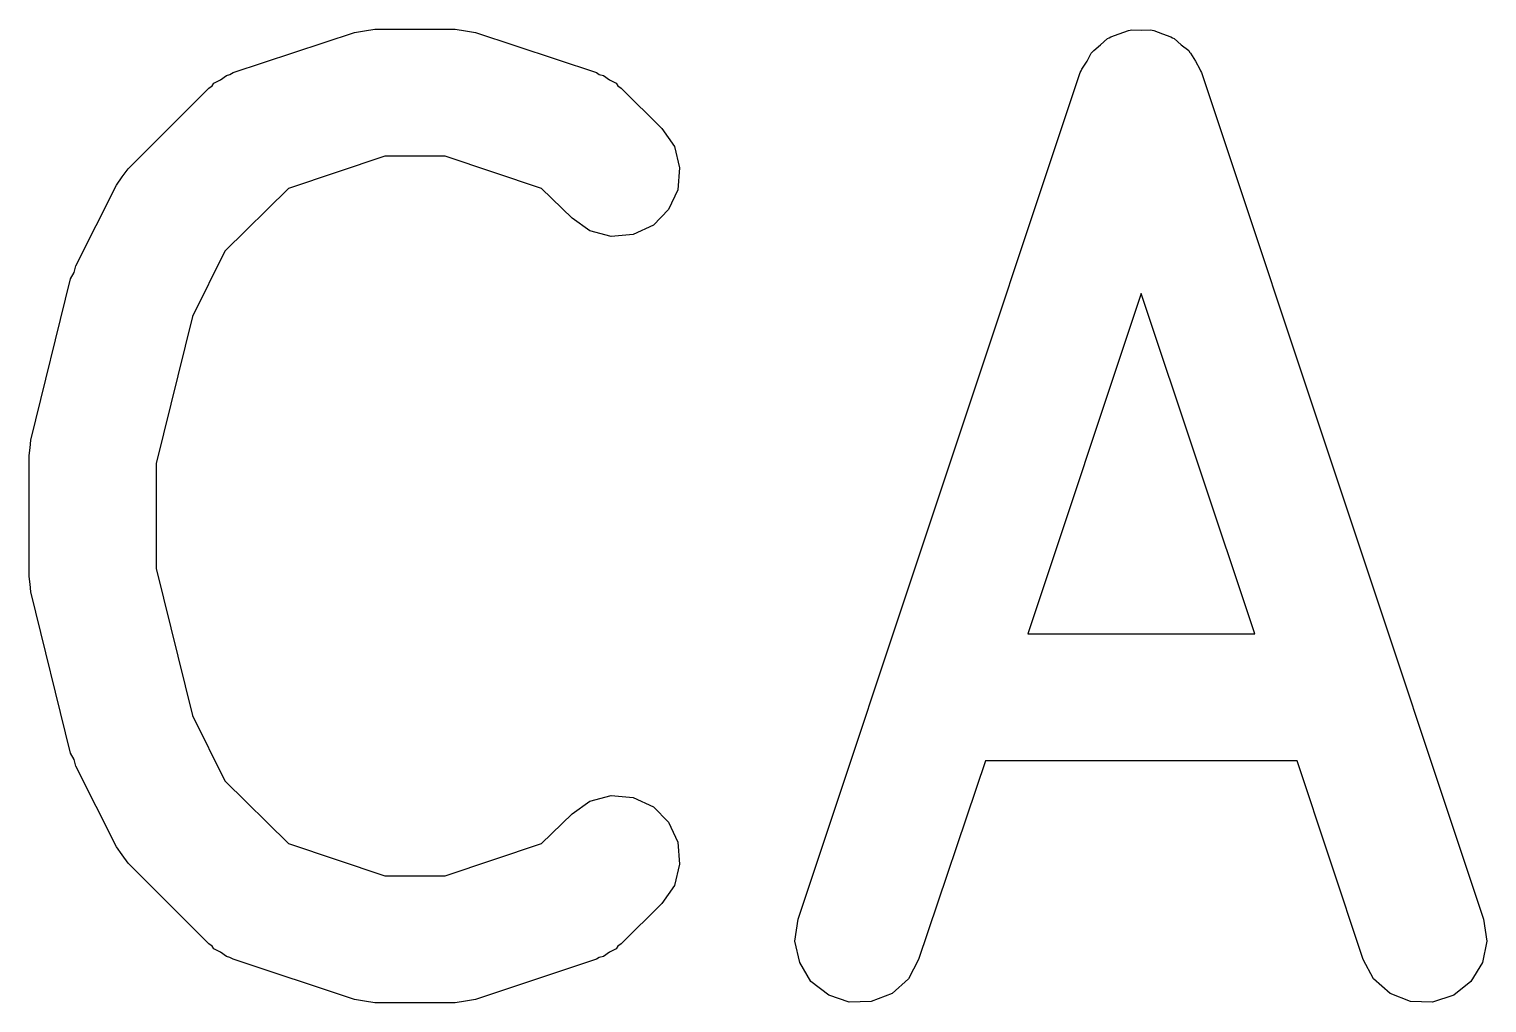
# Model space of a CAD drawing. Extents: x 10 to 287, y -200 to -10.
# Drawn here: x 182.735 to 184.456, y -53.777 to -52.627 of the extents above; entities that cross this region are included whole.
import ezdxf

# ---------------------------------------------------------------- set-up
doc = ezdxf.new("R2010")
doc.units = 0
doc.header["$MEASUREMENT"] = 0
doc.layers.add('BLACK', color=7, linetype='CONTINUOUS')

msp = doc.modelspace()

# ---------------------------------------------------------------- linework, layer by layer
at = {"layer": 'Black'}
for p, q in [((183.131, -52.6295), (183.143, -52.6274)), ((183.143, -52.6274), (183.238, -52.6274)), ((183.238, -52.6274), (183.25, -52.6295)), ((182.976, -52.6788), (183.119, -52.6312)), ((183.119, -52.6312), (183.131, -52.6295)), ((183.25, -52.6295), (183.262, -52.6312)), ((183.262, -52.6312), (183.405, -52.6788)), ((184, -52.6458), (184.008, -52.6385)), ((184.008, -52.6385), (184.01, -52.6377)), ((184.01, -52.6377), (184.012, -52.6364)), ((184.012, -52.6364), (184.022, -52.6329)), ((184.022, -52.6329), (184.033, -52.6289)), ((184.033, -52.6289), (184.035, -52.6288)), ((184.035, -52.6288), (184.037, -52.6282)), ((184.037, -52.6282), (184.048, -52.6285)), ((184.048, -52.6285), (184.059, -52.6282)), ((184.059, -52.6282), (184.061, -52.6288)), ((184.061, -52.6288), (184.063, -52.6289)), ((184.063, -52.6289), (184.073, -52.6329)), ((184.073, -52.6329), (184.083, -52.6364)), ((184.083, -52.6364), (184.085, -52.6377)), ((184.085, -52.6377), (184.087, -52.6385)), ((184.087, -52.6385), (184.095, -52.6458)), ((183.984, -52.6654), (183.989, -52.6558)), ((183.989, -52.6558), (183.99, -52.6544)), ((183.99, -52.6544), (183.992, -52.6526)), ((183.992, -52.6526), (184, -52.6458)), ((184.095, -52.6458), (184.104, -52.6526)), ((184.104, -52.6526), (184.105, -52.6544)), ((184.105, -52.6544), (184.106, -52.6558)), ((184.106, -52.6558), (184.112, -52.6654)), ((182.972, -52.6809), (182.976, -52.6788)), ((183.405, -52.6788), (183.408, -52.6809)), ((183.643, -53.6787), (183.976, -52.6787)), ((183.976, -52.6787), (183.977, -52.6768)), ((183.977, -52.6768), (183.978, -52.6748)), ((183.978, -52.6748), (183.984, -52.6654)), ((184.112, -52.6654), (184.117, -52.6748)), ((184.117, -52.6748), (184.118, -52.6768)), ((184.118, -52.6768), (184.119, -52.6787)), ((184.119, -52.6787), (184.452, -53.6787)), ((182.852, -52.7922), (182.947, -52.697)), ((182.947, -52.697), (182.951, -52.6945)), ((182.951, -52.6945), (182.953, -52.6913)), ((182.953, -52.6913), (182.961, -52.6871)), ((182.961, -52.6871), (182.968, -52.682)), ((182.968, -52.682), (182.972, -52.6809)), ((183.408, -52.6809), (183.413, -52.682)), ((183.413, -52.682), (183.42, -52.6871)), ((183.42, -52.6871), (183.428, -52.6913)), ((183.428, -52.6913), (183.43, -52.6945)), ((183.43, -52.6945), (183.434, -52.697)), ((183.434, -52.697), (183.482, -52.7446)), ((183.482, -52.7446), (183.497, -52.7659)), ((183.155, -52.7774), (183.041, -52.8156)), ((183.226, -52.7774), (183.155, -52.7774)), ((183.34, -52.8156), (183.226, -52.7774)), ((183.497, -52.7659), (183.503, -52.7911)), ((182.845, -52.802), (182.852, -52.7922)), ((183.503, -52.7911), (183.501, -52.817)), ((182.79, -52.9069), (182.838, -52.8117)), ((182.838, -52.8117), (182.845, -52.802)), ((183.041, -52.8156), (182.966, -52.8897)), ((183.376, -52.8507), (183.34, -52.8156)), ((183.501, -52.817), (183.49, -52.8406)), ((183.397, -52.8656), (183.376, -52.8507)), ((183.49, -52.8406), (183.472, -52.8591)), ((183.422, -52.8723), (183.397, -52.8656)), ((183.472, -52.8591), (183.448, -52.8701)), ((183.448, -52.8701), (183.422, -52.8723)), ((182.966, -52.8897), (182.928, -52.9667)), ((182.784, -52.9223), (182.788, -52.9148)), ((182.788, -52.9148), (182.79, -52.9069)), ((182.737, -53.1128), (182.784, -52.9223)), ((184.048, -52.9396), (183.914, -53.3417)), ((184.182, -53.3417), (184.048, -52.9396)), ((182.928, -52.9667), (182.885, -53.1402)), ((182.735, -53.131), (182.736, -53.1219)), ((182.736, -53.1219), (182.737, -53.1128)), ((182.735, -53.2738), (182.735, -53.131)), ((182.885, -53.1402), (182.885, -53.2646)), ((182.885, -53.2646), (182.928, -53.4381)), ((182.736, -53.2828), (182.735, -53.2738)), ((182.737, -53.292), (182.736, -53.2828)), ((182.784, -53.4825), (182.737, -53.292)), ((183.914, -53.3417), (184.182, -53.3417)), ((182.928, -53.4381), (182.966, -53.5151)), ((182.788, -53.49), (182.784, -53.4825)), ((182.79, -53.4978), (182.788, -53.49)), ((182.838, -53.5931), (182.79, -53.4978)), ((183.864, -53.4917), (183.785, -53.7261)), ((184.232, -53.4917), (183.864, -53.4917)), ((184.31, -53.7261), (184.232, -53.4917)), ((182.966, -53.5151), (183.041, -53.5892)), ((183.376, -53.5541), (183.397, -53.5392)), ((183.397, -53.5392), (183.422, -53.5324)), ((183.422, -53.5324), (183.448, -53.5347)), ((183.448, -53.5347), (183.472, -53.5457)), ((183.34, -53.5892), (183.376, -53.5541)), ((183.472, -53.5457), (183.49, -53.5641)), ((183.49, -53.5641), (183.501, -53.5877)), ((183.041, -53.5892), (183.155, -53.6274)), ((183.226, -53.6274), (183.34, -53.5892)), ((183.501, -53.5877), (183.503, -53.6137)), ((182.845, -53.6027), (182.838, -53.5931)), ((182.852, -53.6126), (182.845, -53.6027)), ((182.947, -53.7078), (182.852, -53.6126)), ((183.503, -53.6137), (183.497, -53.6388)), ((183.155, -53.6274), (183.226, -53.6274)), ((183.497, -53.6388), (183.482, -53.6602)), ((183.482, -53.6602), (183.434, -53.7078)), ((183.639, -53.7044), (183.643, -53.6787)), ((184.452, -53.6787), (184.456, -53.7044)), ((182.951, -53.7103), (182.947, -53.7078)), ((182.953, -53.7135), (182.951, -53.7103)), ((183.43, -53.7103), (183.428, -53.7135)), ((183.434, -53.7078), (183.43, -53.7103)), ((183.645, -53.7299), (183.639, -53.7044)), ((184.456, -53.7044), (184.451, -53.7299)), ((182.961, -53.7177), (182.953, -53.7135)), ((182.968, -53.7227), (182.961, -53.7177)), ((182.972, -53.7239), (182.968, -53.7227)), ((182.976, -53.7259), (182.972, -53.7239)), ((183.119, -53.7735), (182.976, -53.7259)), ((183.405, -53.7259), (183.262, -53.7735)), ((183.408, -53.7239), (183.405, -53.7259)), ((183.413, -53.7227), (183.408, -53.7239)), ((183.42, -53.7177), (183.413, -53.7227)), ((183.428, -53.7135), (183.42, -53.7177)), ((183.785, -53.7261), (183.773, -53.749)), ((184.322, -53.749), (184.31, -53.7261)), ((183.658, -53.7521), (183.645, -53.7299)), ((184.451, -53.7299), (184.437, -53.7521)), ((183.679, -53.7683), (183.658, -53.7521)), ((183.773, -53.749), (183.754, -53.7663)), ((184.342, -53.7663), (184.322, -53.749)), ((184.437, -53.7521), (184.417, -53.7683)), ((183.131, -53.7753), (183.119, -53.7735)), ((183.143, -53.7774), (183.131, -53.7753)), ((183.238, -53.7774), (183.143, -53.7774)), ((183.25, -53.7753), (183.238, -53.7774)), ((183.262, -53.7735), (183.25, -53.7753)), ((183.703, -53.7766), (183.679, -53.7683)), ((183.729, -53.7759), (183.703, -53.7766)), ((183.754, -53.7663), (183.729, -53.7759)), ((184.366, -53.7759), (184.342, -53.7663)), ((184.392, -53.7766), (184.366, -53.7759)), ((184.417, -53.7683), (184.392, -53.7766))]:
    msp.add_line(p, q, dxfattribs=at)

doc.saveas('drawing.dxf')
